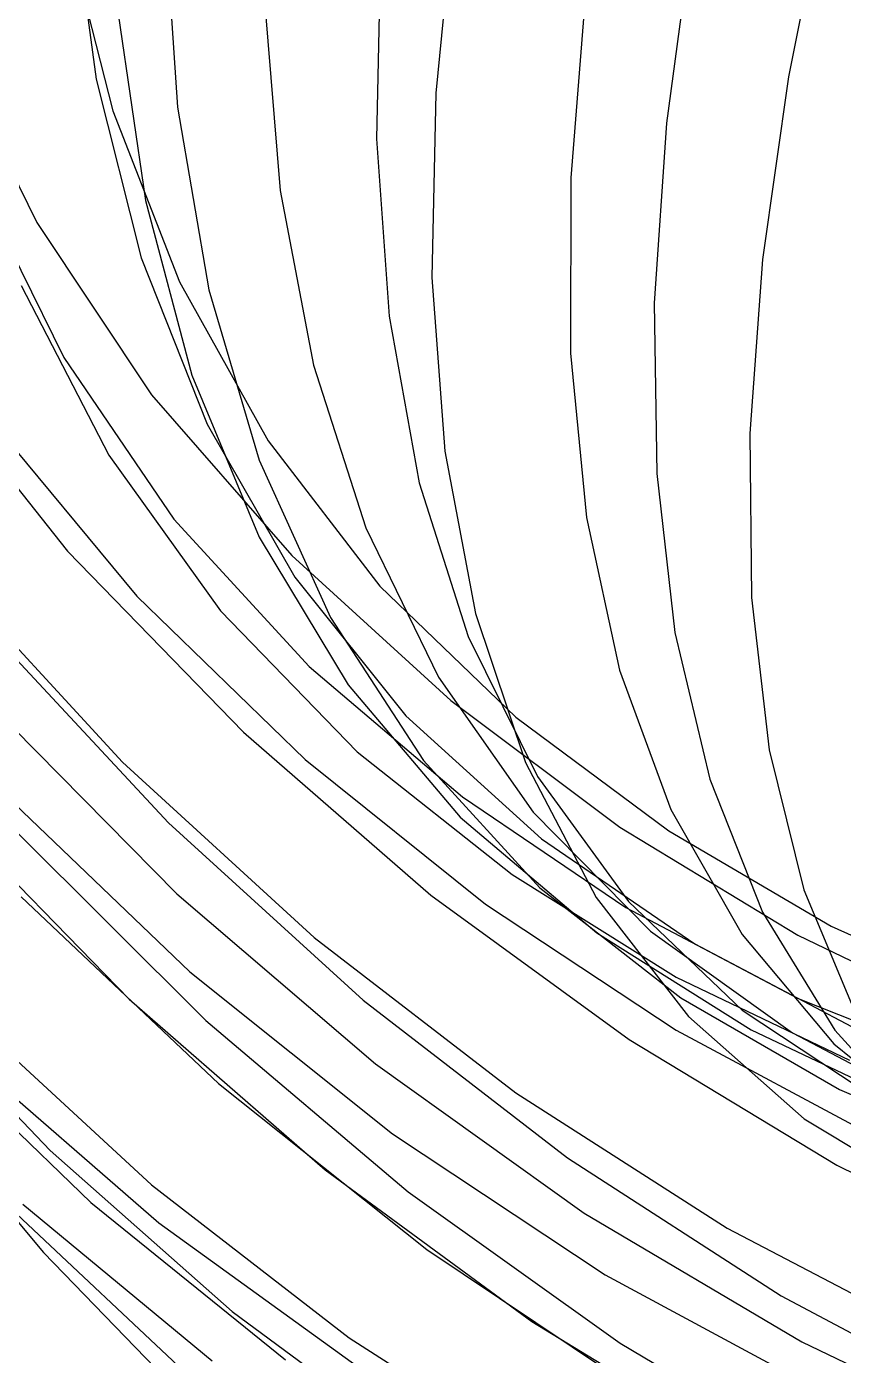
# Model space of a CAD drawing. Extents: x -607 to 1285, y -867 to 355.
# Drawn here: x -466.8 to -349.6, y -611.5 to -420.8 of the extents above; entities that cross this region are included whole.
import ezdxf

# ---------------------------------------------------------------- set-up
doc = ezdxf.new("R2010")
doc.units = 0
for name, color, linetype in [('0_1085', 7, 'CONTINUOUS'), ('0_1086', 7, 'CONTINUOUS'), ('0_1087', 7, 'CONTINUOUS'), ('0_1188', 7, 'CONTINUOUS'), ('0_1189', 7, 'CONTINUOUS'), ('0_1190', 7, 'CONTINUOUS'), ('0_1191', 7, 'CONTINUOUS'), ('0_1192', 7, 'CONTINUOUS'), ('0_1292', 7, 'CONTINUOUS'), ('0_1293', 7, 'CONTINUOUS'), ('0_1294', 7, 'CONTINUOUS'), ('0_1295', 7, 'CONTINUOUS'), ('0_1296', 7, 'CONTINUOUS'), ('0_1395', 7, 'CONTINUOUS'), ('0_1396', 7, 'CONTINUOUS'), ('0_1397', 7, 'CONTINUOUS'), ('0_1398', 7, 'CONTINUOUS'), ('0_1498', 7, 'CONTINUOUS'), ('0_1499', 7, 'CONTINUOUS'), ('0_150', 7, 'CONTINUOUS'), ('0_1500', 7, 'CONTINUOUS'), ('0_1501', 7, 'CONTINUOUS'), ('0_1502', 7, 'CONTINUOUS'), ('0_151', 7, 'CONTINUOUS'), ('0_1600', 7, 'CONTINUOUS'), ('0_1601', 7, 'CONTINUOUS'), ('0_1602', 7, 'CONTINUOUS'), ('0_1603', 7, 'CONTINUOUS'), ('0_1604', 7, 'CONTINUOUS'), ('0_1605', 7, 'CONTINUOUS'), ('0_1606', 7, 'CONTINUOUS'), ('0_1704', 7, 'CONTINUOUS'), ('0_1705', 7, 'CONTINUOUS'), ('0_1706', 7, 'CONTINUOUS'), ('0_1707', 7, 'CONTINUOUS'), ('0_1708', 7, 'CONTINUOUS'), ('0_1709', 7, 'CONTINUOUS'), ('0_1806', 7, 'CONTINUOUS'), ('0_1807', 7, 'CONTINUOUS'), ('0_1808', 7, 'CONTINUOUS'), ('0_1809', 7, 'CONTINUOUS'), ('0_1810', 7, 'CONTINUOUS'), ('0_1811', 7, 'CONTINUOUS'), ('0_1812', 7, 'CONTINUOUS'), ('0_1813', 7, 'CONTINUOUS'), ('0_1909', 7, 'CONTINUOUS'), ('0_1910', 7, 'CONTINUOUS'), ('0_1911', 7, 'CONTINUOUS'), ('0_1912', 7, 'CONTINUOUS'), ('0_1913', 7, 'CONTINUOUS'), ('0_1914', 7, 'CONTINUOUS'), ('0_1915', 7, 'CONTINUOUS'), ('0_1916', 7, 'CONTINUOUS'), ('0_2013', 7, 'CONTINUOUS'), ('0_2014', 7, 'CONTINUOUS'), ('0_2015', 7, 'CONTINUOUS'), ('0_2016', 7, 'CONTINUOUS'), ('0_2017', 7, 'CONTINUOUS'), ('0_2018', 7, 'CONTINUOUS'), ('0_2019', 7, 'CONTINUOUS'), ('0_2115', 7, 'CONTINUOUS'), ('0_2116', 7, 'CONTINUOUS'), ('0_2117', 7, 'CONTINUOUS'), ('0_2118', 7, 'CONTINUOUS'), ('0_2119', 7, 'CONTINUOUS'), ('0_2120', 7, 'CONTINUOUS'), ('0_2121', 7, 'CONTINUOUS'), ('0_2122', 7, 'CONTINUOUS'), ('0_2123', 7, 'CONTINUOUS'), ('0_2218', 7, 'CONTINUOUS'), ('0_2219', 7, 'CONTINUOUS'), ('0_2220', 7, 'CONTINUOUS'), ('0_2221', 7, 'CONTINUOUS'), ('0_2222', 7, 'CONTINUOUS'), ('0_2223', 7, 'CONTINUOUS'), ('0_2224', 7, 'CONTINUOUS'), ('0_2225', 7, 'CONTINUOUS'), ('0_2226', 7, 'CONTINUOUS'), ('0_2322', 7, 'CONTINUOUS'), ('0_2323', 7, 'CONTINUOUS'), ('0_2324', 7, 'CONTINUOUS'), ('0_2325', 7, 'CONTINUOUS'), ('0_2326', 7, 'CONTINUOUS'), ('0_2327', 7, 'CONTINUOUS'), ('0_2328', 7, 'CONTINUOUS'), ('0_2329', 7, 'CONTINUOUS'), ('0_2330', 7, 'CONTINUOUS'), ('0_2425', 7, 'CONTINUOUS'), ('0_2426', 7, 'CONTINUOUS'), ('0_2427', 7, 'CONTINUOUS'), ('0_2428', 7, 'CONTINUOUS'), ('0_2429', 7, 'CONTINUOUS'), ('0_2430', 7, 'CONTINUOUS'), ('0_2431', 7, 'CONTINUOUS'), ('0_2432', 7, 'CONTINUOUS'), ('0_2433', 7, 'CONTINUOUS'), ('0_2434', 7, 'CONTINUOUS'), ('0_2529', 7, 'CONTINUOUS'), ('0_2530', 7, 'CONTINUOUS'), ('0_2531', 7, 'CONTINUOUS'), ('0_2532', 7, 'CONTINUOUS'), ('0_2533', 7, 'CONTINUOUS'), ('0_2534', 7, 'CONTINUOUS'), ('0_2535', 7, 'CONTINUOUS'), ('0_2536', 7, 'CONTINUOUS'), ('0_2537', 7, 'CONTINUOUS'), ('0_255', 7, 'CONTINUOUS'), ('0_2632', 7, 'CONTINUOUS'), ('0_2633', 7, 'CONTINUOUS'), ('0_2634', 7, 'CONTINUOUS'), ('0_2635', 7, 'CONTINUOUS'), ('0_2636', 7, 'CONTINUOUS'), ('0_2637', 7, 'CONTINUOUS'), ('0_2638', 7, 'CONTINUOUS'), ('0_2639', 7, 'CONTINUOUS'), ('0_2735', 7, 'CONTINUOUS'), ('0_2736', 7, 'CONTINUOUS'), ('0_2737', 7, 'CONTINUOUS'), ('0_2738', 7, 'CONTINUOUS'), ('0_2739', 7, 'CONTINUOUS'), ('0_2740', 7, 'CONTINUOUS'), ('0_2741', 7, 'CONTINUOUS'), ('0_2742', 7, 'CONTINUOUS'), ('0_2743', 7, 'CONTINUOUS'), ('0_2838', 7, 'CONTINUOUS'), ('0_2839', 7, 'CONTINUOUS'), ('0_2840', 7, 'CONTINUOUS'), ('0_2841', 7, 'CONTINUOUS'), ('0_2842', 7, 'CONTINUOUS'), ('0_2843', 7, 'CONTINUOUS'), ('0_2844', 7, 'CONTINUOUS'), ('0_2845', 7, 'CONTINUOUS'), ('0_2940', 7, 'CONTINUOUS'), ('0_2941', 7, 'CONTINUOUS'), ('0_2942', 7, 'CONTINUOUS'), ('0_2943', 7, 'CONTINUOUS'), ('0_2944', 7, 'CONTINUOUS'), ('0_2945', 7, 'CONTINUOUS'), ('0_2946', 7, 'CONTINUOUS'), ('0_2947', 7, 'CONTINUOUS'), ('0_3043', 7, 'CONTINUOUS'), ('0_3044', 7, 'CONTINUOUS'), ('0_3045', 7, 'CONTINUOUS'), ('0_3046', 7, 'CONTINUOUS'), ('0_3047', 7, 'CONTINUOUS'), ('0_3048', 7, 'CONTINUOUS'), ('0_3049', 7, 'CONTINUOUS'), ('0_358', 7, 'CONTINUOUS'), ('0_359', 7, 'CONTINUOUS'), ('0_360', 7, 'CONTINUOUS'), ('0_463', 7, 'CONTINUOUS'), ('0_566', 7, 'CONTINUOUS'), ('0_567', 7, 'CONTINUOUS'), ('0_670', 7, 'CONTINUOUS'), ('0_671', 7, 'CONTINUOUS'), ('0_672', 7, 'CONTINUOUS'), ('0_774', 7, 'CONTINUOUS'), ('0_775', 7, 'CONTINUOUS'), ('0_877', 7, 'CONTINUOUS'), ('0_878', 7, 'CONTINUOUS'), ('0_879', 7, 'CONTINUOUS'), ('0_880', 7, 'CONTINUOUS'), ('0_981', 7, 'CONTINUOUS'), ('0_982', 7, 'CONTINUOUS'), ('0_983', 7, 'CONTINUOUS'), ('0_984', 7, 'CONTINUOUS')]:
    doc.layers.add(name, color=color, linetype=linetype)

msp = doc.modelspace()

# ---------------------------------------------------------------- linework, layer by layer
at = {"layer": '0_1085'}
msp.add_polyline3d([(-467.6318, -545.6945, -3209.708), (-439.3128, -572.4476, -3234.0112)], dxfattribs=at)
at = {"layer": '0_1086'}
msp.add_polyline3d([(-439.3128, -572.4476, -3234.0112), (-409.4312, -596.3054, -3258.146)], dxfattribs=at)
at = {"layer": '0_1087'}
msp.add_polyline3d([(-409.4312, -596.3054, -3258.146), (-378.1344, -617.228, -3282.0203)], dxfattribs=at)
at = {"layer": '0_1188'}
msp.add_polyline3d([(-472.8399, -506.8183, -3171.6416), (-446.4806, -535.0557, -3196.5225)], dxfattribs=at)
at = {"layer": '0_1189'}
msp.add_polyline3d([(-446.4806, -535.0557, -3196.5225), (-418.5603, -560.5153, -3221.2322)], dxfattribs=at)
at = {"layer": '0_1190'}
msp.add_polyline3d([(-418.5603, -560.5153, -3221.2322), (-389.2143, -583.1562, -3245.6816)], dxfattribs=at)
at = {"layer": '0_1191'}
msp.add_polyline3d([(-389.2143, -583.1562, -3245.6816), (-358.5783, -602.9379, -3269.7815)], dxfattribs=at)
at = {"layer": '0_1192'}
msp.add_polyline3d([(-358.5783, -602.9379, -3269.7815), (-326.7876, -619.8194, -3293.4426)], dxfattribs=at)
at = {"layer": '0_1292'}
msp.add_polyline3d([(-472.184, -518.0226, -3154.092), (-445.2664, -545.2814, -3180.0413)], dxfattribs=at)
at = {"layer": '0_1293'}
msp.add_polyline3d([(-445.2664, -545.2814, -3180.0413), (-416.7747, -569.6412, -3205.7363)], dxfattribs=at)
at = {"layer": '0_1294'}
msp.add_polyline3d([(-416.7747, -569.6412, -3205.7363), (-386.8495, -591.0751, -3231.088)], dxfattribs=at)
at = {"layer": '0_1295'}
msp.add_polyline3d([(-386.8495, -591.0751, -3231.088), (-355.6317, -609.5568, -3256.0054)], dxfattribs=at)
at = {"layer": '0_1296'}
msp.add_polyline3d([(-355.6317, -609.5568, -3256.0054), (-323.2622, -625.0594, -3280.3992)], dxfattribs=at)
at = {"layer": '0_1395'}
msp.add_polyline3d([(-470.9465, -530.1627, -3137.3525), (-443.4366, -556.4504, -3164.397)], dxfattribs=at)
at = {"layer": '0_1396'}
msp.add_polyline3d([(-443.4366, -556.4504, -3164.397), (-414.3548, -579.7039, -3191.084)], dxfattribs=at)
at = {"layer": '0_1397'}
msp.add_polyline3d([(-414.3548, -579.7039, -3191.084), (-383.8457, -599.9124, -3217.3245)], dxfattribs=at)
at = {"layer": '0_1398'}
msp.add_polyline3d([(-383.8457, -599.9124, -3217.3245), (-352.0541, -617.0651, -3243.0303)], dxfattribs=at)
at = {"layer": '0_1498'}
msp.add_polyline3d([(-478.9018, -498.3304, -3095.6355), (-453.0712, -526.3428, -3123.6194)], dxfattribs=at)
at = {"layer": '0_1499'}
msp.add_polyline3d([(-453.0712, -526.3428, -3123.6194), (-425.6018, -551.5145, -3151.3223)], dxfattribs=at)
at = {"layer": '0_150'}
msp.add_polyline3d([(-489.2127, -567.0486, -3377.204), (-464.4339, -596.7391, -3391.6702)], dxfattribs=at)
at = {"layer": '0_1500'}
msp.add_polyline3d([(-425.6018, -551.5145, -3151.3223), (-396.6323, -573.819, -3178.6494)], dxfattribs=at)
at = {"layer": '0_1501'}
msp.add_polyline3d([(-396.6323, -573.819, -3178.6494), (-366.3014, -593.23, -3205.5054)], dxfattribs=at)
at = {"layer": '0_1502'}
msp.add_polyline3d([(-366.3014, -593.23, -3205.5054), (-334.7482, -609.7211, -3231.7954)], dxfattribs=at)
at = {"layer": '0_151'}
msp.add_polyline3d([(-464.4339, -596.7391, -3391.6702), (-438.0602, -623.9279, -3406.4343)], dxfattribs=at)
at = {"layer": '0_1600'}
msp.add_polyline3d([(-483.2003, -468.0759, -3054.3513), (-460.962, -496.0895, -3081.3425)], dxfattribs=at)
at = {"layer": '0_1601'}
msp.add_polyline3d([(-460.962, -496.0895, -3081.3425), (-460.9619, -496.0895, -3081.3425)], dxfattribs=at)
at = {"layer": '0_1602'}
msp.add_polyline3d([(-460.9619, -496.0895, -3081.3425), (-435.7252, -522.067, -3109.231)], dxfattribs=at)
at = {"layer": '0_1603'}
msp.add_polyline3d([(-435.7252, -522.067, -3109.231), (-408.8256, -545.4344, -3136.9182)], dxfattribs=at)
at = {"layer": '0_1604'}
msp.add_polyline3d([(-408.8256, -545.4344, -3136.9182), (-380.4055, -566.1507, -3164.2969)], dxfattribs=at)
at = {"layer": '0_1605'}
msp.add_polyline3d([(-380.4055, -566.1507, -3164.2969), (-350.6073, -584.1749, -3191.2595)], dxfattribs=at)
at = {"layer": '0_1606'}
msp.add_polyline3d([(-350.6073, -584.1749, -3191.2595), (-319.5733, -599.466, -3217.6982)], dxfattribs=at)
at = {"layer": '0_1704'}
msp.add_polyline3d([(-472.2673, -476.999, -3039.8645), (-451.0374, -502.5565, -3066.1885)], dxfattribs=at)
at = {"layer": '0_1705'}
msp.add_polyline3d([(-451.0374, -502.5565, -3066.1885), (-451.0374, -502.5566, -3066.1885)], dxfattribs=at)
at = {"layer": '0_1706'}
msp.add_polyline3d([(-451.0374, -502.5566, -3066.1885), (-426.8525, -525.9679, -3093.331)], dxfattribs=at)
at = {"layer": '0_1707'}
msp.add_polyline3d([(-426.8525, -525.9679, -3093.331), (-401.0042, -546.7338, -3120.2178)], dxfattribs=at)
at = {"layer": '0_1708'}
msp.add_polyline3d([(-401.0042, -546.7338, -3120.2178), (-373.6331, -564.8304, -3146.7466)], dxfattribs=at)
at = {"layer": '0_1709'}
msp.add_polyline3d([(-373.6331, -564.8304, -3146.7466), (-344.8799, -580.2342, -3172.8157)], dxfattribs=at)
at = {"layer": '0_1806'}
msp.add_polyline3d([(-478.3473, -422.6332, -2981.0024), (-465.3821, -448.9431, -3003.4207)], dxfattribs=at)
at = {"layer": '0_1807'}
msp.add_polyline3d([(-465.3821, -448.9431, -3003.4207), (-448.9246, -473.6825, -3027.3174)], dxfattribs=at)
at = {"layer": '0_1808'}
msp.add_polyline3d([(-448.9246, -473.6825, -3027.3174), (-428.778, -496.7064, -3052.7463)], dxfattribs=at)
at = {"layer": '0_1809'}
msp.add_polyline3d([(-428.778, -496.7064, -3052.7463), (-428.778, -496.7064, -3052.7463)], dxfattribs=at)
at = {"layer": '0_1810'}
msp.add_polyline3d([(-428.778, -496.7064, -3052.7463), (-405.9714, -517.51, -3078.7617)], dxfattribs=at)
at = {"layer": '0_1811'}
msp.add_polyline3d([(-405.9714, -517.51, -3078.7617), (-381.7407, -535.6785, -3104.3296)], dxfattribs=at)
at = {"layer": '0_1812'}
msp.add_polyline3d([(-381.7407, -535.6785, -3104.3296), (-356.1986, -551.2028, -3129.3706)], dxfattribs=at)
at = {"layer": '0_1813'}
msp.add_polyline3d([(-356.1986, -551.2028, -3129.3706), (-329.4578, -564.0735, -3153.8052)], dxfattribs=at)
at = {"layer": '0_1909'}
msp.add_polyline3d([(-473.882, -443.2572, -2966.7893), (-461.5005, -468.2935, -2989.14)], dxfattribs=at)
at = {"layer": '0_1910'}
msp.add_polyline3d([(-461.5005, -468.2935, -2989.14), (-445.7019, -491.4787, -3012.793)], dxfattribs=at)
at = {"layer": '0_1911'}
msp.add_polyline3d([(-445.7019, -491.4787, -3012.793), (-426.2939, -512.6475, -3037.7878)], dxfattribs=at)
at = {"layer": '0_1912'}
msp.add_polyline3d([(-426.2939, -512.6475, -3037.7878), (-426.2939, -512.6474, -3037.7878)], dxfattribs=at)
at = {"layer": '0_1913'}
msp.add_polyline3d([(-426.2939, -512.6474, -3037.7878), (-404.2772, -531.337, -3063.1853)], dxfattribs=at)
at = {"layer": '0_1914'}
msp.add_polyline3d([(-404.2772, -531.337, -3063.1853), (-380.8527, -547.208, -3087.9773)], dxfattribs=at)
at = {"layer": '0_1915'}
msp.add_polyline3d([(-380.8527, -547.208, -3087.9773), (-356.1286, -560.2796, -3112.101)], dxfattribs=at)
at = {"layer": '0_1916'}
msp.add_polyline3d([(-356.1286, -560.2796, -3112.101), (-330.213, -570.571, -3135.4932)], dxfattribs=at)
at = {"layer": '0_2013'}
msp.add_polyline3d([(-467.6376, -457.9546, -2950.8506), (-455.0209, -482.3082, -2973.9915)], dxfattribs=at)
at = {"layer": '0_2014'}
msp.add_polyline3d([(-455.0209, -482.3082, -2973.9915), (-439.0019, -504.6704, -2998.3657)], dxfattribs=at)
at = {"layer": '0_2015'}
msp.add_polyline3d([(-439.0019, -504.6704, -2998.3657), (-419.3906, -524.8656, -3024.0051)], dxfattribs=at)
at = {"layer": '0_2016'}
msp.add_polyline3d([(-419.3906, -524.8656, -3024.0051), (-419.3907, -524.8657, -3024.0051)], dxfattribs=at)
at = {"layer": '0_2017'}
msp.add_polyline3d([(-419.3907, -524.8657, -3024.0051), (-397.1946, -542.4749, -3049.9539)], dxfattribs=at)
at = {"layer": '0_2018'}
msp.add_polyline3d([(-397.1946, -542.4749, -3049.9539), (-373.6188, -557.2144, -3075.1965)], dxfattribs=at)
at = {"layer": '0_2019'}
msp.add_polyline3d([(-373.6188, -557.2144, -3075.1965), (-348.77, -569.1111, -3099.6736)], dxfattribs=at)
at = {"layer": '0_2115'}
msp.add_polyline3d([(-461.1062, -406.8114, -2894.7964), (-454.4669, -432.9371, -2915.7173)], dxfattribs=at)
at = {"layer": '0_2116'}
msp.add_polyline3d([(-454.4669, -432.9371, -2915.7173), (-444.8876, -457.4699, -2937.8013)], dxfattribs=at)
at = {"layer": '0_2117'}
msp.add_polyline3d([(-444.8876, -457.4699, -2937.8013), (-432.184, -480.2482, -2961.083)], dxfattribs=at)
at = {"layer": '0_2118'}
msp.add_polyline3d([(-432.184, -480.2482, -2961.083), (-416.1719, -501.11, -2985.597)], dxfattribs=at)
at = {"layer": '0_2119'}
msp.add_polyline3d([(-416.1719, -501.11, -2985.597), (-396.6672, -519.8936, -3011.378)], dxfattribs=at)
at = {"layer": '0_2120'}
msp.add_polyline3d([(-396.6672, -519.8936, -3011.378), (-396.6672, -519.8936, -3011.378)], dxfattribs=at)
at = {"layer": '0_2121'}
msp.add_polyline3d([(-396.6672, -519.8936, -3011.378), (-374.6732, -536.2411, -3037.4744)], dxfattribs=at)
at = {"layer": '0_2122'}
msp.add_polyline3d([(-374.6732, -536.2411, -3037.4744), (-351.3834, -549.912, -3062.868)], dxfattribs=at)
at = {"layer": '0_2123'}
msp.add_polyline3d([(-351.3834, -549.912, -3062.868), (-326.8992, -560.9206, -3087.4937)], dxfattribs=at)
at = {"layer": '0_2218'}
msp.add_polyline3d([(-460.5322, -401.2098, -2859.754), (-456.8496, -428.3777, -2880.1118)], dxfattribs=at)
at = {"layer": '0_2219'}
msp.add_polyline3d([(-456.8496, -428.3777, -2880.1118), (-450.3868, -453.9864, -2901.558)], dxfattribs=at)
at = {"layer": '0_2220'}
msp.add_polyline3d([(-450.3868, -453.9864, -2901.558), (-440.9551, -477.8634, -2924.1233)], dxfattribs=at)
at = {"layer": '0_2221'}
msp.add_polyline3d([(-440.9551, -477.8634, -2924.1233), (-428.3658, -499.8358, -2947.838)], dxfattribs=at)
at = {"layer": '0_2222'}
msp.add_polyline3d([(-428.3658, -499.8358, -2947.838), (-412.4303, -519.7308, -2972.7327)], dxfattribs=at)
at = {"layer": '0_2223'}
msp.add_polyline3d([(-412.4303, -519.7308, -2972.7327), (-392.9597, -537.376, -2998.8381)], dxfattribs=at)
at = {"layer": '0_2224'}
msp.add_polyline3d([(-392.9597, -537.376, -2998.8381), (-392.9596, -537.376, -2998.8381)], dxfattribs=at)
at = {"layer": '0_2225'}
msp.add_polyline3d([(-392.9596, -537.376, -2998.8381), (-370.9493, -552.4546, -3025.1985)], dxfattribs=at)
at = {"layer": '0_2226'}
msp.add_polyline3d([(-370.9493, -552.4546, -3025.1985), (-347.5919, -564.7824, -3050.7952)], dxfattribs=at)
at = {"layer": '0_2322'}
msp.add_polyline3d([(-453.7049, -419.0172, -2843.96), (-449.8002, -445.7571, -2865.1875)], dxfattribs=at)
at = {"layer": '0_2323'}
msp.add_polyline3d([(-449.8002, -445.7571, -2865.1875), (-443.1258, -470.8332, -2887.4473)], dxfattribs=at)
at = {"layer": '0_2324'}
msp.add_polyline3d([(-443.1258, -470.8332, -2887.4473), (-433.4953, -494.0635, -2910.7607)], dxfattribs=at)
at = {"layer": '0_2325'}
msp.add_polyline3d([(-433.4953, -494.0635, -2910.7607), (-420.7223, -515.2658, -2935.1497)], dxfattribs=at)
at = {"layer": '0_2326'}
msp.add_polyline3d([(-420.7223, -515.2658, -2935.1497), (-404.6204, -534.2579, -2960.6362)], dxfattribs=at)
at = {"layer": '0_2327'}
msp.add_polyline3d([(-404.6204, -534.2579, -2960.6362), (-385.0032, -550.8579, -2987.242)], dxfattribs=at)
at = {"layer": '0_2328'}
msp.add_polyline3d([(-385.0032, -550.8579, -2987.242), (-385.0032, -550.8577, -2987.242)], dxfattribs=at)
at = {"layer": '0_2329'}
msp.add_polyline3d([(-385.0032, -550.8577, -2987.242), (-362.8658, -564.7886, -3014.0015)], dxfattribs=at)
at = {"layer": '0_2330'}
msp.add_polyline3d([(-362.8658, -564.7886, -3014.0015), (-339.3991, -575.9181, -3039.8945)], dxfattribs=at)
at = {"layer": '0_2425'}
msp.add_polyline3d([(-447.0502, -404.7051, -2805.361), (-445.1808, -432.4002, -2826.6416)], dxfattribs=at)
at = {"layer": '0_2426'}
msp.add_polyline3d([(-445.1808, -432.4002, -2826.6416), (-440.7149, -458.5741, -2848.9373)], dxfattribs=at)
at = {"layer": '0_2427'}
msp.add_polyline3d([(-440.7149, -458.5741, -2848.9373), (-433.4674, -483.0425, -2872.2664)], dxfattribs=at)
at = {"layer": '0_2428'}
msp.add_polyline3d([(-433.4674, -483.0425, -2872.2664), (-423.2528, -505.6215, -2896.6472)], dxfattribs=at)
at = {"layer": '0_2429'}
msp.add_polyline3d([(-423.2528, -505.6215, -2896.6472), (-409.8858, -526.1269, -2922.0989)], dxfattribs=at)
at = {"layer": '0_2430'}
msp.add_polyline3d([(-409.8858, -526.1269, -2922.0989), (-393.1812, -544.3747, -2948.6396)], dxfattribs=at)
at = {"layer": '0_2431'}
msp.add_polyline3d([(-393.1812, -544.3747, -2948.6396), (-372.9535, -560.1807, -2976.2878)], dxfattribs=at)
at = {"layer": '0_2432'}
msp.add_polyline3d([(-372.9535, -560.1807, -2976.2878), (-372.9536, -560.1807, -2976.2878)], dxfattribs=at)
at = {"layer": '0_2433'}
msp.add_polyline3d([(-372.9536, -560.1807, -2976.2878), (-350.2123, -573.3114, -3004.0603)], dxfattribs=at)
at = {"layer": '0_2434'}
msp.add_polyline3d([(-350.2123, -573.3114, -3004.0603), (-326.1637, -583.678, -3030.918)], dxfattribs=at)
at = {"layer": '0_2529'}
msp.add_polyline3d([(-432.6525, -417.7083, -2791.6785), (-430.4602, -444.3347, -2813.4634)], dxfattribs=at)
at = {"layer": '0_2530'}
msp.add_polyline3d([(-430.4602, -444.3347, -2813.4634), (-425.6984, -469.4117, -2836.243)], dxfattribs=at)
at = {"layer": '0_2531'}
msp.add_polyline3d([(-425.6984, -469.4117, -2836.243), (-418.1847, -492.7579, -2860.0342)], dxfattribs=at)
at = {"layer": '0_2532'}
msp.add_polyline3d([(-418.1847, -492.7579, -2860.0342), (-407.7366, -514.1922, -2884.855)], dxfattribs=at)
at = {"layer": '0_2533'}
msp.add_polyline3d([(-407.7366, -514.1922, -2884.855), (-394.1715, -533.5334, -2910.7222)], dxfattribs=at)
at = {"layer": '0_2534'}
msp.add_polyline3d([(-394.1715, -533.5334, -2910.7222), (-377.3071, -550.6003, -2937.653)], dxfattribs=at)
at = {"layer": '0_2535'}
msp.add_polyline3d([(-377.3071, -550.6003, -2937.653), (-356.9609, -565.2117, -2965.6653)], dxfattribs=at)
at = {"layer": '0_2536'}
msp.add_polyline3d([(-356.9609, -565.2117, -2965.6653), (-356.9611, -565.2119, -2965.6653)], dxfattribs=at)
at = {"layer": '0_2537'}
msp.add_polyline3d([(-356.9611, -565.2119, -2965.6653), (-334.1414, -577.1835, -2993.7747)], dxfattribs=at)
at = {"layer": '0_255'}
msp.add_polyline3d([(-469.0595, -590.4534, -3371.4595), (-442.6942, -615.2103, -3386.7036)], dxfattribs=at)
at = {"layer": '0_2632'}
msp.add_polyline3d([(-416.0455, -409.9865, -2763.92), (-416.617, -436.9094, -2784.582)], dxfattribs=at)
at = {"layer": '0_2633'}
msp.add_polyline3d([(-416.617, -436.9094, -2784.582), (-414.8358, -462.3966, -2806.1633)], dxfattribs=at)
at = {"layer": '0_2634'}
msp.add_polyline3d([(-414.8358, -462.3966, -2806.1633), (-410.5171, -486.2666, -2828.682)], dxfattribs=at)
at = {"layer": '0_2635'}
msp.add_polyline3d([(-410.5171, -486.2666, -2828.682), (-403.4763, -508.3381, -2852.1558)], dxfattribs=at)
at = {"layer": '0_2636'}
msp.add_polyline3d([(-403.4763, -508.3381, -2852.1558), (-393.5286, -528.43, -2876.6035)], dxfattribs=at)
at = {"layer": '0_2637'}
msp.add_polyline3d([(-393.5286, -528.43, -2876.6035), (-380.4893, -546.3608, -2902.0435)], dxfattribs=at)
at = {"layer": '0_2638'}
msp.add_polyline3d([(-380.4893, -546.3608, -2902.0435), (-364.1738, -561.9493, -2928.4934)], dxfattribs=at)
at = {"layer": '0_2639'}
msp.add_polyline3d([(-364.1738, -561.9493, -2928.4934), (-344.3974, -575.0142, -2955.9717)], dxfattribs=at)
at = {"layer": '0_2735'}
msp.add_polyline3d([(-405.3775, -402.596, -2729.9001), (-408.1248, -430.3568, -2750.304)], dxfattribs=at)
at = {"layer": '0_2736'}
msp.add_polyline3d([(-408.1248, -430.3568, -2750.304), (-408.6775, -456.8057, -2771.609)], dxfattribs=at)
at = {"layer": '0_2737'}
msp.add_polyline3d([(-408.6775, -456.8057, -2771.609), (-406.8458, -481.7571, -2793.834)], dxfattribs=at)
at = {"layer": '0_2738'}
msp.add_polyline3d([(-406.8458, -481.7571, -2793.834), (-402.4392, -505.0253, -2816.9978)], dxfattribs=at)
at = {"layer": '0_2739'}
msp.add_polyline3d([(-402.4392, -505.0253, -2816.9978), (-395.2677, -526.4246, -2841.1194)], dxfattribs=at)
at = {"layer": '0_2740'}
msp.add_polyline3d([(-395.2677, -526.4246, -2841.1194), (-385.1411, -545.7694, -2866.217)], dxfattribs=at)
at = {"layer": '0_2741'}
msp.add_polyline3d([(-385.1411, -545.7694, -2866.217), (-371.8693, -562.8738, -2892.3098)], dxfattribs=at)
at = {"layer": '0_2742'}
msp.add_polyline3d([(-371.8693, -562.8738, -2892.3098), (-355.2622, -577.5524, -2919.4165)], dxfattribs=at)
at = {"layer": '0_2743'}
msp.add_polyline3d([(-355.2622, -577.5524, -2919.4165), (-335.1295, -589.6193, -2947.5557)], dxfattribs=at)
at = {"layer": '0_2838'}
msp.add_polyline3d([(-386.6428, -416.0536, -2719.8105), (-388.7711, -442.537, -2740.7117)], dxfattribs=at)
at = {"layer": '0_2839'}
msp.add_polyline3d([(-388.7711, -442.537, -2740.7117), (-388.7859, -467.6738, -2762.433)], dxfattribs=at)
at = {"layer": '0_2840'}
msp.add_polyline3d([(-388.7859, -467.6738, -2762.433), (-386.5114, -491.2811, -2784.9812)], dxfattribs=at)
at = {"layer": '0_2841'}
msp.add_polyline3d([(-386.5114, -491.2811, -2784.9812), (-381.7716, -513.1761, -2808.3635)], dxfattribs=at)
at = {"layer": '0_2842'}
msp.add_polyline3d([(-381.7716, -513.1761, -2808.3635), (-374.391, -533.1758, -2832.5867)], dxfattribs=at)
at = {"layer": '0_2843'}
msp.add_polyline3d([(-374.391, -533.1758, -2832.5867), (-364.1936, -551.0973, -2857.6577)], dxfattribs=at)
at = {"layer": '0_2844'}
msp.add_polyline3d([(-364.1936, -551.0973, -2857.6577), (-351.0038, -566.7577, -2883.5835)], dxfattribs=at)
at = {"layer": '0_2845'}
msp.add_polyline3d([(-351.0038, -566.7577, -2883.5835), (-334.6456, -579.9742, -2910.3708)], dxfattribs=at)
at = {"layer": '0_2940'}
msp.add_polyline3d([(-371.3886, -407.6727, -2687.0527), (-375.0382, -434.707, -2708.0068)], dxfattribs=at)
at = {"layer": '0_2941'}
msp.add_polyline3d([(-375.0382, -434.707, -2708.0068), (-376.7748, -460.5251, -2729.7266)], dxfattribs=at)
at = {"layer": '0_2942'}
msp.add_polyline3d([(-376.7748, -460.5251, -2729.7266), (-376.4304, -484.9401, -2752.2056)], dxfattribs=at)
at = {"layer": '0_2943'}
msp.add_polyline3d([(-376.4304, -484.9401, -2752.2056), (-373.8369, -507.7649, -2775.439)], dxfattribs=at)
at = {"layer": '0_2944'}
msp.add_polyline3d([(-373.8369, -507.7649, -2775.439), (-368.8263, -528.8123, -2799.4211)], dxfattribs=at)
at = {"layer": '0_2945'}
msp.add_polyline3d([(-368.8263, -528.8123, -2799.4211), (-361.2305, -547.8954, -2824.1462)], dxfattribs=at)
at = {"layer": '0_2946'}
msp.add_polyline3d([(-361.2305, -547.8954, -2824.1462), (-350.8816, -564.827, -2849.609)], dxfattribs=at)
at = {"layer": '0_2947'}
msp.add_polyline3d([(-350.8816, -564.827, -2849.609), (-337.6114, -579.4202, -2875.8035)], dxfattribs=at)
at = {"layer": '0_3043'}
msp.add_polyline3d([(-352.0485, -400.7452, -2658.1616), (-357.5216, -428.0355, -2678.561)], dxfattribs=at)
at = {"layer": '0_3044'}
msp.add_polyline3d([(-357.5216, -428.0355, -2678.561), (-361.2548, -454.2538, -2699.7095)], dxfattribs=at)
at = {"layer": '0_3045'}
msp.add_polyline3d([(-361.2548, -454.2538, -2699.7095), (-363.0755, -479.2137, -2721.6052)], dxfattribs=at)
at = {"layer": '0_3046'}
msp.add_polyline3d([(-363.0755, -479.2137, -2721.6052), (-362.8111, -502.7288, -2744.2463)], dxfattribs=at)
at = {"layer": '0_3047'}
msp.add_polyline3d([(-362.8111, -502.7288, -2744.2463), (-360.2891, -524.6125, -2767.6309)], dxfattribs=at)
at = {"layer": '0_3048'}
msp.add_polyline3d([(-360.2891, -524.6125, -2767.6309), (-355.3368, -544.6783, -2791.7566)], dxfattribs=at)
at = {"layer": '0_3049'}
msp.add_polyline3d([(-355.3368, -544.6783, -2791.7566), (-347.7817, -562.7397, -2816.6218)], dxfattribs=at)
at = {"layer": '0_358'}
msp.add_polyline3d([(-488.0347, -556.3592, -3339.283), (-463.4818, -582.0671, -3354.763)], dxfattribs=at)
at = {"layer": '0_359'}
msp.add_polyline3d([(-463.4818, -582.0671, -3354.763), (-437.3348, -605.165, -3370.4502)], dxfattribs=at)
at = {"layer": '0_360'}
msp.add_polyline3d([(-437.3348, -605.165, -3370.4502), (-409.7048, -625.6005, -3386.287)], dxfattribs=at)
at = {"layer": '0_463'}
msp.add_polyline3d([(-467.3917, -589.7642, -3336.7578), (-440.1988, -612.2669, -3353.6152)], dxfattribs=at)
at = {"layer": '0_566'}
msp.add_polyline3d([(-483.9735, -564.1226, -3305.2764), (-457.6189, -589.5208, -3323.258)], dxfattribs=at)
at = {"layer": '0_567'}
msp.add_polyline3d([(-457.6189, -589.5208, -3323.258), (-429.6798, -612.1336, -3341.328)], dxfattribs=at)
at = {"layer": '0_670'}
msp.add_polyline3d([(-475.7423, -562.2805, -3289.7424), (-448.9395, -587.0121, -3308.6843)], dxfattribs=at)
at = {"layer": '0_671'}
msp.add_polyline3d([(-448.9395, -587.0121, -3308.6843), (-420.5576, -608.9679, -3327.673)], dxfattribs=at)
at = {"layer": '0_672'}
msp.add_polyline3d([(-420.5576, -608.9679, -3327.673), (-390.7293, -628.1039, -3346.6348)], dxfattribs=at)
at = {"layer": '0_774'}
msp.add_polyline3d([(-475.5151, -568.4371, -3272.3765), (-447.8492, -592.444, -3292.4683)], dxfattribs=at)
at = {"layer": '0_775'}
msp.add_polyline3d([(-447.8492, -592.444, -3292.4683), (-418.5471, -613.6259, -3312.58)], dxfattribs=at)
at = {"layer": '0_877'}
msp.add_polyline3d([(-478.631, -533.1861, -3240.9739), (-452.1392, -560.3848, -3262.375)], dxfattribs=at)
at = {"layer": '0_878'}
msp.add_polyline3d([(-452.1392, -560.3848, -3262.375), (-424.001, -584.8767, -3283.7952)], dxfattribs=at)
at = {"layer": '0_879'}
msp.add_polyline3d([(-424.001, -584.8767, -3283.7952), (-394.3595, -606.6088, -3305.1465)], dxfattribs=at)
at = {"layer": '0_880'}
msp.add_polyline3d([(-394.3595, -606.6088, -3305.1465), (-363.3579, -625.528, -3326.3413)], dxfattribs=at)
at = {"layer": '0_981'}
msp.add_polyline3d([(-468.6165, -536.051, -3226.5398), (-441.1448, -563.4163, -3249.5293)], dxfattribs=at)
at = {"layer": '0_982'}
msp.add_polyline3d([(-441.1448, -563.4163, -3249.5293), (-412.1152, -587.9923, -3272.4265)], dxfattribs=at)
at = {"layer": '0_983'}
msp.add_polyline3d([(-412.1152, -587.9923, -3272.4265), (-381.669, -609.7291, -3295.1426)], dxfattribs=at)
at = {"layer": '0_984'}
msp.add_polyline3d([(-381.669, -609.7291, -3295.1426), (-349.9477, -628.5773, -3317.5886)], dxfattribs=at)

doc.saveas('drawing.dxf')
